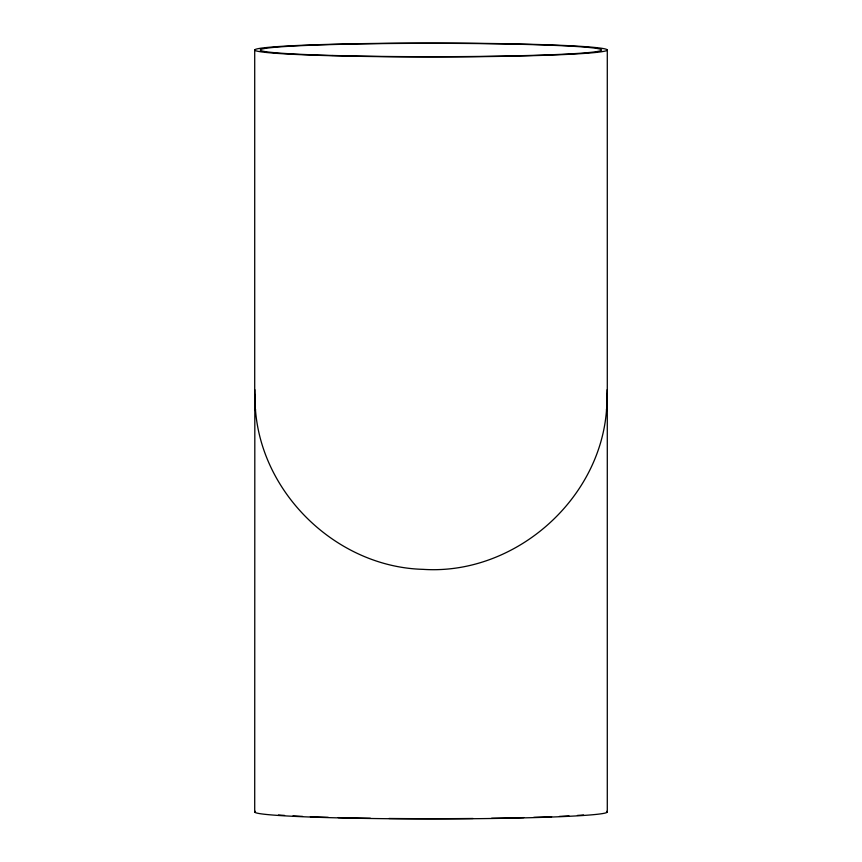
<?xml version="1.0" encoding="UTF-8"?>
<svg xmlns="http://www.w3.org/2000/svg" width="862" height="862" viewBox="0 0 862 862"><rect width="100%" height="100%" fill="white"/><g stroke="black" fill="none" stroke-linecap="round" stroke-linejoin="round"><path stroke-width="1.29" d="M254.71 811.993L254.829 389.689M607.171 389.689L606.579 410.172L607.29 392.307L607.29 50.007M606.579 409.159C600.372 500.283 514.194 575.439 423.091 569.351C337.505 567.088 261.531 494.583 255.421 409.159M254.71 394.419L255.421 410.172L254.71 392.307L254.71 50.007M607.29 394.419L607.29 811.993M606.514 811.368A176.225 6.918 0 0 1 431 818.911A176.225 6.918 0 0 1 255.486 811.368M583.552 814.989A170.536 6.691 0 0 1 577.432 815.42M569.006 815.926A170.536 6.691 0 0 1 559.47 816.389M551.637 816.723A170.536 6.691 0 0 1 533.75 817.338M523.719 817.607A170.536 6.691 0 0 1 491.62 818.253M473.033 818.48A170.536 6.691 0 0 1 388.967 818.48M370.38 818.253A170.536 6.691 0 0 1 338.281 817.607M328.25 817.338A170.536 6.691 0 0 1 310.363 816.723M302.53 816.389A170.536 6.691 0 0 1 292.994 815.926M284.568 815.42A170.536 6.691 0 0 1 278.448 814.989M342.882 55.998A176.225 6.918 0 0 0 607.225 50.007A176.225 6.918 0 0 0 342.882 44.016A176.225 6.918 0 0 0 342.882 55.998M332.84 55.48A170.536 6.691 0 0 0 600.857 50.61A170.536 6.691 0 0 0 359.303 43.93A170.536 6.691 0 0 0 332.84 55.48"/></g></svg>
